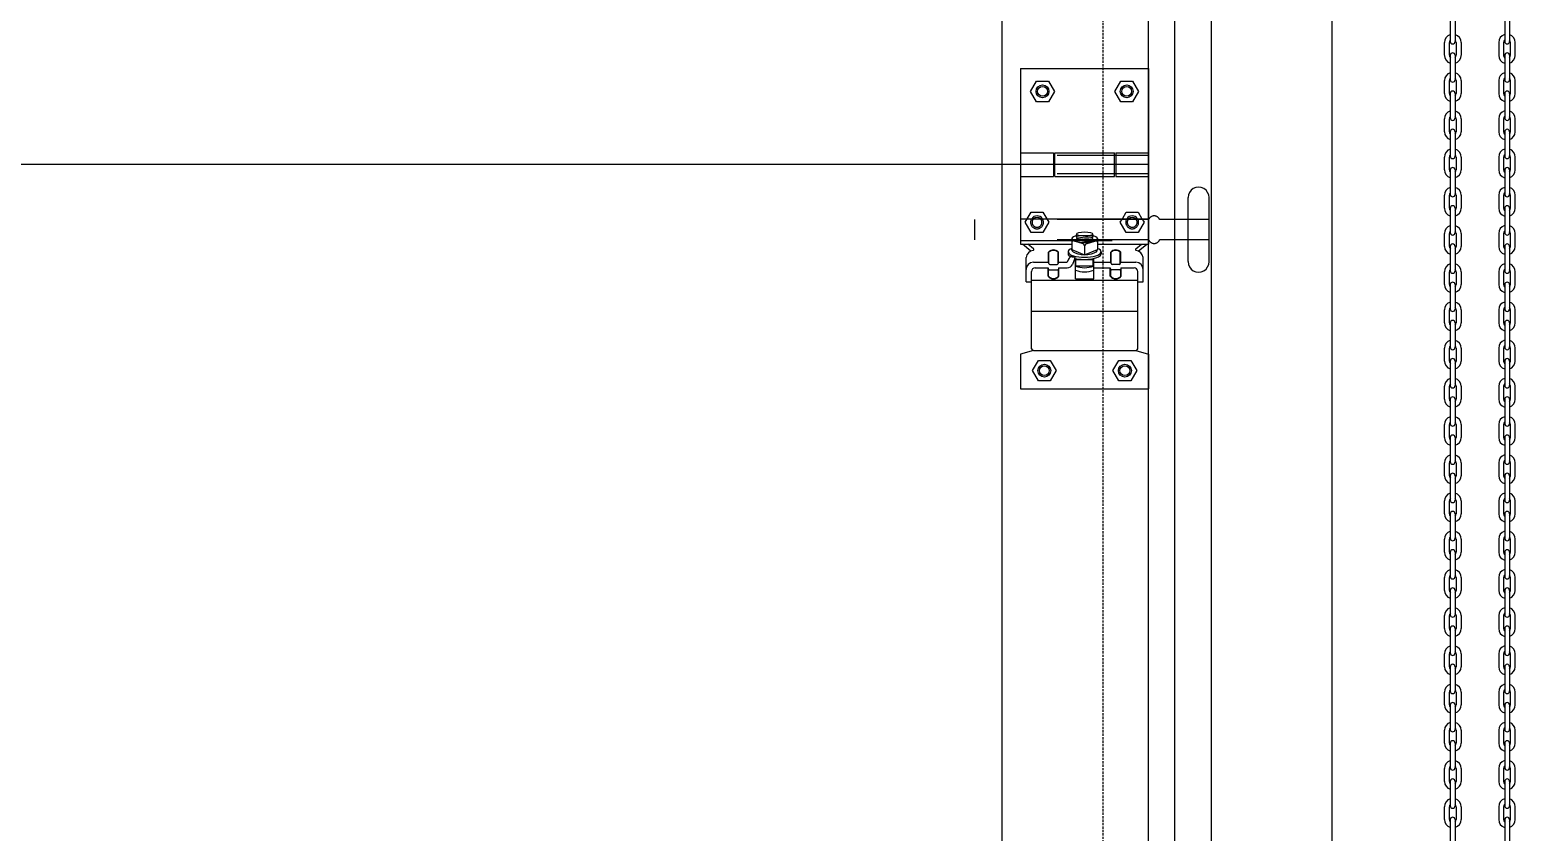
# Model space of a CAD drawing. Header units: millimetres. Extents: x 909 to 159266, y 137 to 21462.
# Drawn here: x 118598 to 119410, y 13481 to 13919 of the extents above; entities that cross this region are included whole.
import ezdxf

# ---------------------------------------------------------------- set-up
doc = ezdxf.new("R2010")
doc.units = ezdxf.units.MM
doc.header["$LTSCALE"] = 50
doc.header["$MEASUREMENT"] = 0
doc.linetypes.add('HIDDEN', pattern=[2, 1, -1])
doc.linetypes.add('HIDDEN2', pattern=[0.1875, 0.125, -0.0625])
for name, color, linetype in [('OHD Frame', 2, 'Continuous'), ('OHD Panel', 5, 'Continuous'), ('OHD Track', 4, 'Continuous')]:
    doc.layers.add(name, color=color, linetype=linetype)

# ---------------------------------------------------------------- blocks, each defined once
blk = doc.blocks.new('2인치 SIDE HINGE')
at = {"color": 8}
for p, q in [((63202.34, 107903.19, 0), (63272.34, 107903.19, 0)), ((63202.34, 107903.19, 0), (63202.34, 107807.17, 0)), ((63272.34, 107903.19, 0), (63272.34, 107807.17, 0)), ((63202.34, 107857.19, 0), (63220.34, 107857.19, 0)), ((63220.34, 107857.19, 0), (63220.34, 107844.19, 0)), ((63221.09, 107857.19, 0), (63253.59, 107857.19, 0)), ((63221.09, 107844.19, 0), (63221.09, 107857.19, 0)), ((63253.59, 107844.19, 0), (63253.59, 107857.19, 0)), ((63254.34, 107857.19, 0), (63272.34, 107857.19, 0)), ((63254.34, 107857.19, 0), (63254.34, 107844.19, 0)), ((63202.34, 107844.19, 0), (63220.34, 107844.19, 0)), ((63221.09, 107844.19, 0), (63253.59, 107844.19, 0)), ((63254.34, 107844.19, 0), (63272.34, 107844.19, 0)), ((63293.84, 107797.71, 0), (63293.84, 107832.71, 0)), ((63305.34, 107797.74, 0), (63305.34, 107832.67, 0)), ((63202.34, 107821.16, 0), (63272.34, 107821.16, 0)), ((63230.34, 107810.29, 0), (63230.34, 107804.37, 0)), ((63236.48, 107807.4, 0), (63231.24, 107809.01, 0)), ((63232.47, 107811.85, 0), (63233.17, 107811.85, 0)), ((63232.86, 107812.46, 0), (63232.98, 107812.57, 0)), ((63233.19, 107812, 0), (63232.86, 107812.33, 0)), ((63232.86, 107811.55, 0), (63233.19, 107811.87, 0)), ((63233.19, 107811.09, 0), (63232.86, 107811.42, 0)), ((63232.86, 107810.64, 0), (63233.19, 107810.97, 0)), ((63233.19, 107810.19, 0), (63232.86, 107810.51, 0)), ((63232.86, 107809.73, 0), (63233.19, 107810.06, 0)), ((63233.19, 107809.28, 0), (63232.86, 107809.6, 0)), ((63232.99, 107808.96, 0), (63233.19, 107809.15, 0)), ((63238.2, 107807.4, 0), (63243.43, 107809.01, 0)), ((63241.46, 107808.8, 0), (63241.81, 107809.15, 0)), ((63241.81, 107812, 0), (63241.48, 107812.33, 0)), ((63241.48, 107811.55, 0), (63241.81, 107811.87, 0)), ((63241.81, 107811.09, 0), (63241.48, 107811.42, 0)), ((63241.48, 107810.64, 0), (63241.81, 107810.97, 0)), ((63241.81, 107810.19, 0), (63241.48, 107810.51, 0)), ((63241.48, 107809.73, 0), (63241.81, 107810.06, 0)), ((63241.81, 107809.28, 0), (63241.48, 107809.6, 0)), ((63241.79, 107811.85, 0), (63242.21, 107811.85, 0)), ((63244.34, 107810.29, 0), (63244.34, 107804.37, 0)), ((63202.34, 107807.17, 0), (63230.34, 107807.17, 0)), ((63207.99, 107803.47, 0), (63203.34, 107807.17, 0)), ((63209.37, 107804.76, 0), (63206.34, 107807.17, 0)), ((63217.59, 107797.34, 0), (63217.59, 107802.92, 0)), ((63217.84, 107796.68, 0), (63217.84, 107802.82, 0)), ((63222.84, 107796.68, 0), (63222.84, 107802.82, 0)), ((63223.09, 107797.34, 0), (63223.09, 107802.92, 0)), ((63228.34, 107803.09, 0), (63228.34, 107801.91, 0)), ((63230.34, 107804.37, 0), (63237.34, 107801.39, 0)), ((63230.46, 107800.37, 0), (63231.6, 107800.37, 0)), ((63237.34, 107806.31, 0), (63237.34, 107801.39, 0)), ((63237.34, 107801.39, 0), (63244.34, 107804.37, 0)), ((63244.34, 107807.17, 0), (63272.34, 107807.17, 0)), ((63246.34, 107803.09, 0), (63246.34, 107801.91, 0)), ((63251.59, 107797.34, 0), (63251.59, 107802.92, 0)), ((63251.84, 107796.68, 0), (63251.84, 107802.82, 0)), ((63256.84, 107796.68, 0), (63256.84, 107802.82, 0)), ((63257.09, 107797.34, 0), (63257.09, 107802.92, 0)), ((63265.3, 107804.76, 0), (63268.34, 107807.17, 0)), ((63266.68, 107803.47, 0), (63271.34, 107807.17, 0)), ((63205.34, 107786.74, 0), (63205.34, 107799.98, 0)), ((63208.34, 107750.19, 0), (63208.34, 107792.34, 0)), ((63209.34, 107797.34, 0), (63217.59, 107797.34, 0)), ((63210.34, 107794.34, 0), (63217.34, 107794.34, 0)), ((63217.34, 107789.73, 0), (63217.34, 107794.34, 0)), ((63217.59, 107789.82, 0), (63217.59, 107793.68, 0)), ((63218.09, 107793.18, 0), (63222.59, 107793.18, 0)), ((63218.34, 107796.18, 0), (63222.34, 107796.18, 0)), ((63223.09, 107797.34, 0), (63227.89, 107797.34, 0)), ((63223.09, 107789.82, 0), (63223.09, 107793.68, 0)), ((63223.34, 107797.34, 0), (63227.89, 107797.34, 0)), ((63223.34, 107794.34, 0), (63227.89, 107794.34, 0)), ((63223.34, 107794.34, 0), (63227.89, 107794.34, 0)), ((63223.34, 107789.73, 0), (63223.34, 107794.34, 0)), ((63223.34, 107793.79, 0), (63223.34, 107793.84, 0)), ((63228.6, 107799.11, 0), (63227.89, 107797.34, 0)), ((63232.06, 107799.68, 0), (63230.67, 107796.22, 0)), ((63232.34, 107788.24, 0), (63232.34, 107799.43, 0)), ((63232.59, 107795.44, 0), (63232.59, 107798.9, 0)), ((63232.59, 107798.9, 0), (63242.09, 107798.9, 0)), ((63232.59, 107795.44, 0), (63242.09, 107795.44, 0)), ((63242.09, 107795.44, 0), (63242.09, 107798.9, 0)), ((63242.34, 107788.24, 0), (63242.34, 107799.43, 0)), ((63242.34, 107797.34, 0), (63251.59, 107797.34, 0)), ((63242.34, 107794.34, 0), (63251.34, 107794.34, 0)), ((63251.34, 107789.73, 0), (63251.34, 107794.34, 0)), ((63251.34, 107793.79, 0), (63251.34, 107793.84, 0)), ((63251.59, 107789.82, 0), (63251.59, 107793.68, 0)), ((63256.59, 107793.18, 0), (63252.09, 107793.18, 0)), ((63256.34, 107796.18, 0), (63252.34, 107796.18, 0)), ((63257.09, 107797.34, 0), (63265.34, 107797.34, 0)), ((63257.09, 107789.82, 0), (63257.09, 107793.68, 0)), ((63257.34, 107794.34, 0), (63264.34, 107794.34, 0)), ((63257.34, 107789.73, 0), (63257.34, 107794.34, 0)), ((63266.34, 107750.19, 0), (63266.34, 107792.34, 0)), ((63269.34, 107786.74, 0), (63269.34, 107799.98, 0)), ((63205.34, 107786.74, 0), (63208.34, 107786.74, 0)), ((63208.34, 107787.69, 0), (63266.34, 107787.69, 0)), ((63232.34, 107788.24, 0), (63242.34, 107788.24, 0)), ((63266.34, 107786.74, 0), (63269.34, 107786.74, 0)), ((63208.34, 107770.69, 0), (63266.34, 107770.69, 0)), ((63209.34, 107749.19, 0), (63202.34, 107747.19, 0)), ((63202.34, 107747.19, 0), (63202.34, 107728.19, 0)), ((63209.34, 107749.19, 0), (63265.34, 107749.19, 0)), ((63265.34, 107749.19, 0), (63272.34, 107747.19, 0)), ((63272.34, 107747.19, 0), (63272.34, 107728.19, 0)), ((63202.34, 107728.19, 0), (63272.34, 107728.19, 0))]:
    blk.add_line(p, q, dxfattribs=at)
at = {"color": 8, "linetype": 'HIDDEN'}
for p, q in [((63272.34, 107855.69, 0), (63202.34, 107855.69, 0)), ((63272.34, 107845.69, 0), (63202.34, 107845.69, 0)), ((63272.34, 107820.67, 0), (63177.34, 107820.67, 0)), ((63177.34, 107809.67, 0), (63177.34, 107820.67, 0)), ((63305.34, 107820.67, 0), (63278.34, 107820.67, 0)), ((63272.34, 107809.67, 0), (63177.34, 107809.67, 0)), ((63202.34, 107809.19, 0), (63272.34, 107809.19, 0)), ((63305.34, 107809.67, 0), (63278.34, 107809.67, 0))]:
    blk.add_line(p, q, dxfattribs=at)
at = {"color": 8, "elevation": 0}
for points in [[(63217.58, 107896.31), (63220.83, 107890.69), (63217.58, 107885.06), (63211.09, 107885.06), (63207.84, 107890.69), (63211.09, 107896.31)], [(63263.58, 107896.31), (63266.83, 107890.69), (63263.58, 107885.06), (63257.09, 107885.06), (63253.84, 107890.69), (63257.09, 107896.31)], [(63218.58, 107743.81), (63221.83, 107738.19), (63218.58, 107732.56), (63212.09, 107732.56), (63208.84, 107738.19), (63212.09, 107743.81)], [(63262.58, 107743.81), (63265.83, 107738.19), (63262.58, 107732.56), (63256.09, 107732.56), (63252.84, 107738.19), (63256.09, 107743.81)]]:
    blk.add_lwpolyline(points, close=True, dxfattribs=at)
for points in [[(63205.98, 107821.16), (63208.09, 107824.81), (63214.58, 107824.81), (63216.69, 107821.16)], [(63257.98, 107821.16), (63260.09, 107824.81), (63266.58, 107824.81), (63268.69, 107821.16)]]:
    blk.add_lwpolyline(points, dxfattribs=at)
at = {"color": 8, "linetype": 'HIDDEN', "elevation": 0}
for points in [[(63216.69, 107821.16), (63217.83, 107819.19), (63214.58, 107813.56), (63208.09, 107813.56), (63204.84, 107819.19), (63205.98, 107821.16)], [(63268.69, 107821.16), (63269.83, 107819.19), (63266.58, 107813.56), (63260.09, 107813.56), (63256.84, 107819.19), (63257.98, 107821.16)]]:
    blk.add_lwpolyline(points, dxfattribs=at)
at = {"color": 8}
for centre, radius in [((63214.34, 107890.69, 0), 3.53), ((63214.34, 107890.69, 0), 2.7), ((63260.34, 107890.69, 0), 3.53), ((63260.34, 107890.69, 0), 2.7), ((63215.34, 107738.19, 0), 3.53), ((63215.34, 107738.19, 0), 2.7), ((63259.34, 107738.19, 0), 3.53), ((63259.34, 107738.19, 0), 2.7)]:
    blk.add_circle(centre, radius, dxfattribs=at)
for centre, radius, start, end in [((63299.59, 107832.69, 0), 5.75, 359.8374, 180.1626), ((63211.34, 107819.19, 0), 3.53, 33.98062, 146.01938), ((63211.34, 107819.19, 0), 2.7, 47.05115, 132.94885), ((63263.34, 107819.19, 0), 3.53, 33.98062, 146.01938), ((63263.34, 107819.19, 0), 2.7, 47.05115, 132.94885), ((63231.14, 107808.2, 0), 0.811, 82.94915, 174.58609), ((63232.93, 107812.39, 0), 0.0908, 135, 225), ((63238.42, 107833.85, 0), 22.18, 255.41441, 258.0189), ((63232.93, 107811.48, 0), 0.0908, 135, 225), ((63238.42, 107832.94, 0), 22.18, 255.41441, 278.86078), ((63232.93, 107810.58, 0), 0.0908, 135, 225), ((63238.42, 107832.03, 0), 22.18, 255.41441, 278.86078), ((63232.93, 107809.67, 0), 0.0908, 135, 225), ((63238.42, 107831.13, 0), 22.18, 255.41441, 278.86078), ((63233.12, 107811.94, 0), 0.0908, 315, 45), ((63233.12, 107811.03, 0), 0.0908, 315, 45), ((63233.12, 107810.12, 0), 0.0908, 315, 45), ((63233.12, 107809.21, 0), 0.0908, 315, 45), ((63238.42, 107833.85, 0), 22.18, 265.00571, 278.86078), ((63241.55, 107812.39, 0), 0.0908, 171.36645, 225), ((63241.55, 107811.48, 0), 0.0908, 135, 225), ((63241.55, 107810.58, 0), 0.0908, 135, 225), ((63241.55, 107809.67, 0), 0.0908, 135, 225), ((63241.75, 107811.94, 0), 0.0908, 315, 45), ((63241.75, 107811.03, 0), 0.0908, 315, 45), ((63241.75, 107810.12, 0), 0.0908, 315, 45), ((63241.75, 107809.21, 0), 0.0908, 315, 45), ((63243.53, 107808.2, 0), 0.811, 5.41391, 97.05085), ((63210.2, 107799.03, 0), 4.96, 102.12174, 168.85878), ((63209.06, 107804.36, 0), 0.5, 282.12174, 51.46692), ((63220.34, 107800.35, 0), 3.76, 42.9905, 137.0095), ((63220.34, 107800.35, 0), 3.51, 44.57453, 135.42547), ((63230.46, 107798.37, 0), 2, 90, 158.12502), ((63231.6, 107799.87, 0), 0.5, 338.12502, 90), ((63236.01, 107806.14, 0), 1.34, 7.00558, 69.46818), ((63238.67, 107806.14, 0), 1.34, 110.53182, 172.99442), ((63254.34, 107800.35, 0), 3.76, 42.9905, 137.0095), ((63254.34, 107800.35, 0), 3.51, 44.57453, 135.42547), ((63265.62, 107804.36, 0), 0.5, 128.53308, 257.87826), ((63264.47, 107799.03, 0), 4.96, 11.14122, 77.87826), ((63209.34, 107793.34, 0), 4, 90, 180), ((63210.34, 107792.34, 0), 2, 90, 180), ((63216.5, 107793.65, 0), 1.09, 2.0148, 39.6589), ((63216.75, 107796.65, 0), 1.09, 2.0148, 39.6589), ((63218.09, 107793.68, 0), 0.5, 180, 270), ((63218.34, 107796.68, 0), 0.5, 180, 270), ((63222.34, 107796.68, 0), 0.5, 270, 0), ((63222.59, 107793.68, 0), 0.5, 270, 0), ((63223.93, 107796.65, 0), 1.09, 140.3411, 177.9852), ((63224.18, 107793.65, 0), 1.09, 140.3411, 177.9852), ((63227.89, 107797.34, 0), 3, 270, 338.12502), ((63237.34, 107808.47, 0), 14.09, 249.21994, 290.78006), ((63237.34, 107806.19, 0), 14.09, 249.21994, 290.78006), ((63250.5, 107793.65, 0), 1.09, 2.0148, 39.6589), ((63250.75, 107796.65, 0), 1.09, 2.0148, 39.6589), ((63252.09, 107793.68, 0), 0.5, 180, 270), ((63252.34, 107796.68, 0), 0.5, 180, 270), ((63256.34, 107796.68, 0), 0.5, 270, 360), ((63256.59, 107793.68, 0), 0.5, 270, 0), ((63257.93, 107796.65, 0), 1.09, 140.3411, 177.9852), ((63258.18, 107793.65, 0), 1.09, 140.3411, 177.9852), ((63264.34, 107792.34, 0), 2, 0, 90), ((63265.34, 107793.34, 0), 4, 0, 90), ((63299.59, 107797.69, 0), 5.75, 179.8374, 0.1626), ((63220.34, 107792, 0), 3.76, 217.06391, 322.93609), ((63220.34, 107792, 0), 3.51, 218.41121, 321.58879), ((63254.34, 107792, 0), 3.76, 217.06391, 322.93609), ((63254.34, 107792, 0), 3.51, 218.41121, 321.58879), ((63209.34, 107750.19, 0), 1, 180, 270), ((63265.34, 107750.19, 0), 1, 270, 0)]:
    blk.add_arc(centre, radius, start, end, dxfattribs=at)
at = {"color": 8, "linetype": 'HIDDEN'}
for centre, radius, start, end in [((63211.34, 107819.19, 0), 3.53, 146.01938, 33.98062), ((63211.34, 107819.19, 0), 2.7, 132.94885, 47.05115), ((63263.34, 107819.19, 0), 3.53, 146.01938, 33.98062), ((63263.34, 107819.19, 0), 2.7, 132.94885, 47.05115), ((63275.34, 107819.43, 0), 3.25, 22.49622, 157.50378), ((63275.34, 107810.92, 0), 3.25, 202.49622, 337.50378)]:
    blk.add_arc(centre, radius, start, end, dxfattribs=at)
at = {"color": 8}
for centre, major_axis, ratio, start_param, end_param in [((63237.34, 107810.29, 0), (-7, 0), 0.311178, 5.481577, 10.226387), ((63237.34, 107809.25, 0), (-4.5, 0), 0.246975, 0.264484, 3.078253), ((63237.34, 107803.09, 0), (-9, 0), 0.331338, 5.603511, 10.104452), ((63237.34, 107801.91, 0), (-9, 0), 0.331338, 0, 0.583751), ((63237.34, 107801.91, 0), (-9, 0), 0.331338, 0.935022, 3.141593)]:
    blk.add_ellipse(centre, major_axis=major_axis, ratio=ratio, start_param=start_param, end_param=end_param, dxfattribs=at)
blk.add_ellipse((63237.34, 107812.85, 0), major_axis=(-4.5, 0), ratio=0.246975, dxfattribs=at)
at = {"color": 8, "extrusion": (0, 0, -1)}
blk.add_ellipse((63237.34, 107804.37, 0), major_axis=(7, 0), ratio=0.426006, start_param=6.283185, end_param=9.424778, dxfattribs=at)

msp = doc.modelspace()

# ---------------------------------------------------------------- linework, layer by layer
at = {"linetype": 'Continuous'}
msp.add_line((119129.35, 10326.51), (119129.35, 14798.56), dxfattribs=at)
msp.add_line((119209.35, 10273.56), (119209.35, 14798.56))
at = {"color": 7, "linetype": 'Continuous'}
for p, q in [((119374.13, 13926.07), (119374.13, 13912.74)), ((119376.8, 13926.07), (119376.8, 13912.74)), ((119403.88, 13926.07), (119403.88, 13912.74)), ((119406.55, 13926.07), (119406.55, 13912.74)), ((119371, 13905.21), (119371, 13912.27)), ((119373.67, 13905.21), (119373.67, 13912.27)), ((119377.4, 13912.27), (119377.4, 13905.21)), ((119380.07, 13912.27), (119380.07, 13905.21)), ((119400.61, 13912.27), (119400.61, 13905.21)), ((119403.28, 13912.27), (119403.28, 13905.21)), ((119407.01, 13905.21), (119407.01, 13912.27)), ((119409.68, 13905.21), (119409.68, 13912.27)), ((119374.13, 13905.21), (119374.13, 13891.87)), ((119376.8, 13905.21), (119376.8, 13891.87)), ((119403.88, 13905.21), (119403.88, 13891.87)), ((119406.55, 13905.21), (119406.55, 13891.87)), ((119371, 13884.34), (119371, 13891.41)), ((119373.67, 13884.34), (119373.67, 13891.41)), ((119377.4, 13891.41), (119377.4, 13884.34)), ((119380.07, 13891.41), (119380.07, 13884.34)), ((119400.61, 13891.41), (119400.61, 13884.34)), ((119403.28, 13891.41), (119403.28, 13884.34)), ((119407.01, 13884.34), (119407.01, 13891.41)), ((119409.68, 13884.34), (119409.68, 13891.41)), ((119374.13, 13884.34), (119374.13, 13871.01)), ((119376.8, 13884.34), (119376.8, 13871.01)), ((119403.88, 13884.34), (119403.88, 13871.01)), ((119406.55, 13884.34), (119406.55, 13871.01)), ((119371, 13863.47), (119371, 13870.54)), ((119373.67, 13863.47), (119373.67, 13870.54)), ((119377.4, 13870.54), (119377.4, 13863.47)), ((119380.07, 13870.54), (119380.07, 13863.47)), ((119400.61, 13870.54), (119400.61, 13863.47)), ((119403.28, 13870.54), (119403.28, 13863.47)), ((119407.01, 13863.47), (119407.01, 13870.54)), ((119409.68, 13863.47), (119409.68, 13870.54)), ((119374.13, 13863.47), (119374.13, 13850.14)), ((119376.8, 13863.47), (119376.8, 13850.14)), ((119403.88, 13863.47), (119403.88, 13850.14)), ((119406.55, 13863.47), (119406.55, 13850.14)), ((119371, 13842.61), (119371, 13849.67)), ((119373.67, 13842.61), (119373.67, 13849.67)), ((119377.4, 13849.67), (119377.4, 13842.61)), ((119380.07, 13849.67), (119380.07, 13842.61)), ((119400.61, 13849.67), (119400.61, 13842.61)), ((119403.28, 13849.67), (119403.28, 13842.61)), ((119407.01, 13842.61), (119407.01, 13849.67)), ((119409.68, 13842.61), (119409.68, 13849.67)), ((119374.13, 13842.61), (119374.13, 13829.27)), ((119376.8, 13842.61), (119376.8, 13829.27)), ((119403.88, 13842.61), (119403.88, 13829.27)), ((119406.55, 13842.61), (119406.55, 13829.27)), ((119371, 13821.74), (119371, 13828.81)), ((119373.67, 13821.74), (119373.67, 13828.81)), ((119377.4, 13828.81), (119377.4, 13821.74)), ((119380.07, 13828.81), (119380.07, 13821.74)), ((119400.61, 13828.81), (119400.61, 13821.74)), ((119403.28, 13828.81), (119403.28, 13821.74)), ((119407.01, 13821.74), (119407.01, 13828.81)), ((119409.68, 13821.74), (119409.68, 13828.81)), ((119374.13, 13821.74), (119374.13, 13808.41)), ((119376.8, 13821.74), (119376.8, 13808.41)), ((119403.88, 13821.74), (119403.88, 13808.41)), ((119406.55, 13821.74), (119406.55, 13808.41)), ((119371, 13800.87), (119371, 13807.94)), ((119373.67, 13800.87), (119373.67, 13807.94)), ((119377.4, 13807.94), (119377.4, 13800.87)), ((119380.07, 13807.94), (119380.07, 13800.87)), ((119400.61, 13807.94), (119400.61, 13800.87)), ((119403.28, 13807.94), (119403.28, 13800.87)), ((119407.01, 13800.87), (119407.01, 13807.94)), ((119409.68, 13800.87), (119409.68, 13807.94)), ((119374.13, 13800.87), (119374.13, 13787.54)), ((119376.8, 13800.87), (119376.8, 13787.54)), ((119403.88, 13800.87), (119403.88, 13787.54)), ((119406.55, 13800.87), (119406.55, 13787.54)), ((119371, 13780.01), (119371, 13787.07)), ((119373.67, 13780.01), (119373.67, 13787.07)), ((119377.4, 13787.07), (119377.4, 13780.01)), ((119380.07, 13787.07), (119380.07, 13780.01)), ((119400.61, 13787.07), (119400.61, 13780.01)), ((119403.28, 13787.07), (119403.28, 13780.01)), ((119407.01, 13780.01), (119407.01, 13787.07)), ((119409.68, 13780.01), (119409.68, 13787.07)), ((119374.13, 13780.01), (119374.13, 13766.67)), ((119376.8, 13780.01), (119376.8, 13766.67)), ((119403.88, 13780.01), (119403.88, 13766.67)), ((119406.55, 13780.01), (119406.55, 13766.67)), ((119371, 13759.14), (119371, 13766.21)), ((119373.67, 13759.14), (119373.67, 13766.21)), ((119377.4, 13766.21), (119377.4, 13759.14)), ((119380.07, 13766.21), (119380.07, 13759.14)), ((119400.61, 13766.21), (119400.61, 13759.14)), ((119403.28, 13766.21), (119403.28, 13759.14)), ((119407.01, 13759.14), (119407.01, 13766.21)), ((119409.68, 13759.14), (119409.68, 13766.21)), ((119374.13, 13759.14), (119374.13, 13745.81)), ((119376.8, 13759.14), (119376.8, 13745.81)), ((119403.88, 13759.14), (119403.88, 13745.81)), ((119406.55, 13759.14), (119406.55, 13745.81)), ((119371, 13738.27), (119371, 13745.34)), ((119373.67, 13738.27), (119373.67, 13745.34)), ((119377.4, 13745.34), (119377.4, 13738.27)), ((119380.07, 13745.34), (119380.07, 13738.27)), ((119400.61, 13745.34), (119400.61, 13738.27)), ((119403.28, 13745.34), (119403.28, 13738.27)), ((119407.01, 13738.27), (119407.01, 13745.34)), ((119409.68, 13738.27), (119409.68, 13745.34)), ((119374.13, 13738.27), (119374.13, 13724.94)), ((119376.8, 13738.27), (119376.8, 13724.94)), ((119403.88, 13738.27), (119403.88, 13724.94)), ((119406.55, 13738.27), (119406.55, 13724.94)), ((119371, 13717.41), (119371, 13724.47)), ((119373.67, 13717.41), (119373.67, 13724.47)), ((119377.4, 13724.47), (119377.4, 13717.41)), ((119380.07, 13724.47), (119380.07, 13717.41)), ((119400.61, 13724.47), (119400.61, 13717.41)), ((119403.28, 13724.47), (119403.28, 13717.41)), ((119407.01, 13717.41), (119407.01, 13724.47)), ((119409.68, 13717.41), (119409.68, 13724.47)), ((119374.13, 13717.41), (119374.13, 13704.07)), ((119376.8, 13717.41), (119376.8, 13704.07)), ((119403.88, 13717.41), (119403.88, 13704.07)), ((119406.55, 13717.41), (119406.55, 13704.07)), ((119371, 13696.54), (119371, 13703.61)), ((119373.67, 13696.54), (119373.67, 13703.61)), ((119377.4, 13703.61), (119377.4, 13696.54)), ((119380.07, 13703.61), (119380.07, 13696.54)), ((119400.61, 13703.61), (119400.61, 13696.54)), ((119403.28, 13703.61), (119403.28, 13696.54)), ((119407.01, 13696.54), (119407.01, 13703.61)), ((119409.68, 13696.54), (119409.68, 13703.61)), ((119374.13, 13696.54), (119374.13, 13683.21)), ((119376.8, 13696.54), (119376.8, 13683.21)), ((119403.88, 13696.54), (119403.88, 13683.21)), ((119406.55, 13696.54), (119406.55, 13683.21)), ((119371, 13675.67), (119371, 13682.74)), ((119373.67, 13675.67), (119373.67, 13682.74)), ((119377.4, 13682.74), (119377.4, 13675.67)), ((119380.07, 13682.74), (119380.07, 13675.67)), ((119400.61, 13682.74), (119400.61, 13675.67)), ((119403.28, 13682.74), (119403.28, 13675.67)), ((119407.01, 13675.67), (119407.01, 13682.74)), ((119409.68, 13675.67), (119409.68, 13682.74)), ((119374.13, 13675.67), (119374.13, 13662.34)), ((119376.8, 13675.67), (119376.8, 13662.34)), ((119403.88, 13675.67), (119403.88, 13662.34)), ((119406.55, 13675.67), (119406.55, 13662.34)), ((119371, 13654.81), (119371, 13661.87)), ((119373.67, 13654.81), (119373.67, 13661.87)), ((119377.4, 13661.87), (119377.4, 13654.81)), ((119380.07, 13661.87), (119380.07, 13654.81)), ((119400.61, 13661.87), (119400.61, 13654.81)), ((119403.28, 13661.87), (119403.28, 13654.81)), ((119407.01, 13654.81), (119407.01, 13661.87)), ((119409.68, 13654.81), (119409.68, 13661.87)), ((119374.13, 13654.81), (119374.13, 13641.47)), ((119376.8, 13654.81), (119376.8, 13641.47)), ((119403.88, 13654.81), (119403.88, 13641.47)), ((119406.55, 13654.81), (119406.55, 13641.47)), ((119371, 13633.94), (119371, 13641.01)), ((119373.67, 13633.94), (119373.67, 13641.01)), ((119377.4, 13641.01), (119377.4, 13633.94)), ((119380.07, 13641.01), (119380.07, 13633.94)), ((119400.61, 13641.01), (119400.61, 13633.94)), ((119403.28, 13641.01), (119403.28, 13633.94)), ((119407.01, 13633.94), (119407.01, 13641.01)), ((119409.68, 13633.94), (119409.68, 13641.01)), ((119374.13, 13633.94), (119374.13, 13620.61)), ((119376.8, 13633.94), (119376.8, 13620.61)), ((119403.88, 13633.94), (119403.88, 13620.61)), ((119406.55, 13633.94), (119406.55, 13620.61)), ((119371, 13613.07), (119371, 13620.14)), ((119373.67, 13613.07), (119373.67, 13620.14)), ((119374.13, 13613.07), (119374.13, 13599.74)), ((119376.8, 13613.07), (119376.8, 13599.74)), ((119377.4, 13620.14), (119377.4, 13613.07)), ((119380.07, 13620.14), (119380.07, 13613.07)), ((119400.61, 13620.14), (119400.61, 13613.07)), ((119403.28, 13620.14), (119403.28, 13613.07)), ((119403.88, 13613.07), (119403.88, 13599.74)), ((119406.55, 13613.07), (119406.55, 13599.74)), ((119407.01, 13613.07), (119407.01, 13620.14)), ((119409.68, 13613.07), (119409.68, 13620.14)), ((119371, 13592.21), (119371, 13599.27)), ((119373.67, 13592.21), (119373.67, 13599.27)), ((119377.4, 13599.27), (119377.4, 13592.21)), ((119380.07, 13599.27), (119380.07, 13592.21)), ((119400.61, 13599.27), (119400.61, 13592.21)), ((119403.28, 13599.27), (119403.28, 13592.21)), ((119407.01, 13592.21), (119407.01, 13599.27)), ((119409.68, 13592.21), (119409.68, 13599.27)), ((119374.13, 13592.21), (119374.13, 13578.87)), ((119376.8, 13592.21), (119376.8, 13578.87)), ((119403.88, 13592.21), (119403.88, 13578.87)), ((119406.55, 13592.21), (119406.55, 13578.87)), ((119371, 13571.34), (119371, 13578.41)), ((119373.67, 13571.34), (119373.67, 13578.41)), ((119377.4, 13578.41), (119377.4, 13571.34)), ((119380.07, 13578.41), (119380.07, 13571.34)), ((119400.61, 13578.41), (119400.61, 13571.34)), ((119403.28, 13578.41), (119403.28, 13571.34)), ((119407.01, 13571.34), (119407.01, 13578.41)), ((119409.68, 13571.34), (119409.68, 13578.41)), ((119374.13, 13571.34), (119374.13, 13558.01)), ((119376.8, 13571.34), (119376.8, 13558.01)), ((119403.88, 13571.34), (119403.88, 13558.01)), ((119406.55, 13571.34), (119406.55, 13558.01)), ((119371, 13550.47), (119371, 13557.54)), ((119373.67, 13550.47), (119373.67, 13557.54)), ((119377.4, 13557.54), (119377.4, 13550.47)), ((119380.07, 13557.54), (119380.07, 13550.47)), ((119400.61, 13557.54), (119400.61, 13550.47)), ((119403.28, 13557.54), (119403.28, 13550.47)), ((119407.01, 13550.47), (119407.01, 13557.54)), ((119409.68, 13550.47), (119409.68, 13557.54)), ((119374.13, 13550.47), (119374.13, 13537.14)), ((119376.8, 13550.47), (119376.8, 13537.14)), ((119403.88, 13550.47), (119403.88, 13537.14)), ((119406.55, 13550.47), (119406.55, 13537.14)), ((119371, 13529.61), (119371, 13536.67)), ((119373.67, 13529.61), (119373.67, 13536.67)), ((119377.4, 13536.67), (119377.4, 13529.61)), ((119380.07, 13536.67), (119380.07, 13529.61)), ((119400.61, 13536.67), (119400.61, 13529.61)), ((119403.28, 13536.67), (119403.28, 13529.61)), ((119407.01, 13529.61), (119407.01, 13536.67)), ((119409.68, 13529.61), (119409.68, 13536.67)), ((119374.13, 13529.61), (119374.13, 13516.27)), ((119376.8, 13529.61), (119376.8, 13516.27)), ((119403.88, 13529.61), (119403.88, 13516.27)), ((119406.55, 13529.61), (119406.55, 13516.27)), ((119371, 13508.74), (119371, 13515.8)), ((119373.67, 13508.74), (119373.67, 13515.8)), ((119377.4, 13515.8), (119377.4, 13508.74)), ((119380.07, 13515.8), (119380.07, 13508.74)), ((119400.61, 13515.8), (119400.61, 13508.74)), ((119403.28, 13515.8), (119403.28, 13508.74)), ((119407.01, 13508.74), (119407.01, 13515.8)), ((119409.68, 13508.74), (119409.68, 13515.8)), ((119374.13, 13508.74), (119374.13, 13495.4)), ((119376.8, 13508.74), (119376.8, 13495.4)), ((119403.88, 13508.74), (119403.88, 13495.4)), ((119406.55, 13508.74), (119406.55, 13495.4)), ((119371, 13487.87), (119371, 13494.94)), ((119373.67, 13487.87), (119373.67, 13494.94)), ((119377.4, 13494.94), (119377.4, 13487.87)), ((119380.07, 13494.94), (119380.07, 13487.87)), ((119400.61, 13494.94), (119400.61, 13487.87)), ((119403.28, 13494.94), (119403.28, 13487.87)), ((119407.01, 13487.87), (119407.01, 13494.94)), ((119409.68, 13487.87), (119409.68, 13494.94)), ((119374.13, 13487.87), (119374.13, 13474.54)), ((119376.8, 13487.87), (119376.8, 13474.54)), ((119403.88, 13487.87), (119403.88, 13474.54)), ((119406.55, 13487.87), (119406.55, 13474.54))]:
    msp.add_line(p, q, dxfattribs=at)
for centre, radius, start, end in [((119375.47, 13912.27), 4.47, 106.47683, 180), ((119375.47, 13912.27), 1.8, 134.94221, 180), ((119375.6, 13912.27), 4.47, 0, 73.52317), ((119375.6, 13912.27), 1.8, 0, 45.05779), ((119405.08, 13912.27), 4.47, 106.47683, 180), ((119405.08, 13912.27), 1.8, 134.94221, 180), ((119405.21, 13912.27), 4.47, 0, 73.52317), ((119405.21, 13912.27), 1.8, 0, 45.05779), ((119375.47, 13912.74), 1.33, 180, 0), ((119375.47, 13905.21), 1.33, 0, 180), ((119405.21, 13912.74), 1.33, 180, 0), ((119405.21, 13905.21), 1.33, 0, 180), ((119375.47, 13905.19), 4.47, 180, 253.52317), ((119375.47, 13905.21), 1.8, 180, 225.05779), ((119375.47, 13905.19), 1.8, 180, 225.05779), ((119375.6, 13905.21), 1.8, 314.94221, 0), ((119375.6, 13905.19), 4.47, 286.47683, 0), ((119405.08, 13905.19), 4.47, 180, 253.52317), ((119405.08, 13905.21), 1.8, 180, 225.05779), ((119405.08, 13905.19), 1.8, 180, 225.05779), ((119405.21, 13905.19), 4.47, 286.47683, 0), ((119405.21, 13905.21), 1.8, 314.94221, 0), ((119375.47, 13891.41), 4.47, 106.47683, 180), ((119375.47, 13891.41), 1.8, 134.94221, 180), ((119375.47, 13891.87), 1.33, 180, 0), ((119375.6, 13891.41), 4.47, 0, 73.52317), ((119375.6, 13891.41), 1.8, 0, 45.05779), ((119405.08, 13891.41), 4.47, 106.47683, 180), ((119405.08, 13891.41), 1.8, 134.94221, 180), ((119405.21, 13891.87), 1.33, 180, 0), ((119405.21, 13891.41), 4.47, 0, 73.52317), ((119405.21, 13891.41), 1.8, 0, 45.05779), ((119375.47, 13884.34), 4.47, 180, 253.52317), ((119375.47, 13884.34), 1.8, 180, 225.05779), ((119375.47, 13884.34), 1.33, 0, 180), ((119375.6, 13884.34), 4.47, 286.47683, 0), ((119375.6, 13884.34), 1.8, 314.94221, 0), ((119405.08, 13884.34), 4.47, 180, 253.52317), ((119405.08, 13884.34), 1.8, 180, 225.05779), ((119405.21, 13884.34), 1.33, 0, 180), ((119405.21, 13884.34), 4.47, 286.47683, 0), ((119405.21, 13884.34), 1.8, 314.94221, 0), ((119375.47, 13870.54), 4.47, 106.47683, 180), ((119375.6, 13870.54), 4.47, 0, 73.52317), ((119405.08, 13870.54), 4.47, 106.47683, 180), ((119405.21, 13870.54), 4.47, 0, 73.52317), ((119375.47, 13870.54), 1.8, 134.94221, 180), ((119375.47, 13871.01), 1.33, 180, 0), ((119375.47, 13863.47), 1.33, 0, 180), ((119375.6, 13870.54), 1.8, 0, 45.05779), ((119405.08, 13870.54), 1.8, 134.94221, 180), ((119405.21, 13871.01), 1.33, 180, 0), ((119405.21, 13863.47), 1.33, 0, 180), ((119405.21, 13870.54), 1.8, 0, 45.05779), ((119375.47, 13863.47), 4.47, 180, 253.52317), ((119375.47, 13863.47), 1.8, 180, 225.05779), ((119375.6, 13863.47), 4.47, 286.47683, 0), ((119375.6, 13863.47), 1.8, 314.94221, 0), ((119405.08, 13863.47), 4.47, 180, 253.52317), ((119405.08, 13863.47), 1.8, 180, 225.05779), ((119405.21, 13863.47), 4.47, 286.47683, 0), ((119405.21, 13863.47), 1.8, 314.94221, 0), ((119375.47, 13849.67), 4.47, 106.47683, 180), ((119375.47, 13849.67), 1.8, 134.94221, 180), ((119375.47, 13850.14), 1.33, 180, 0), ((119375.6, 13849.67), 4.47, 0, 73.52317), ((119375.6, 13849.67), 1.8, 0, 45.05779), ((119405.08, 13849.67), 4.47, 106.47683, 180), ((119405.08, 13849.67), 1.8, 134.94221, 180), ((119405.21, 13850.14), 1.33, 180, 0), ((119405.21, 13849.67), 4.47, 0, 73.52317), ((119405.21, 13849.67), 1.8, 0, 45.05779), ((119375.47, 13842.61), 4.47, 180, 253.52317), ((119375.47, 13842.61), 1.8, 180, 225.05779), ((119375.47, 13842.61), 1.33, 0, 180), ((119375.6, 13842.61), 4.47, 286.47683, 0), ((119375.6, 13842.61), 1.8, 314.94221, 0), ((119405.08, 13842.61), 4.47, 180, 253.52317), ((119405.08, 13842.61), 1.8, 180, 225.05779), ((119405.21, 13842.61), 1.33, 0, 180), ((119405.21, 13842.61), 4.47, 286.47683, 0), ((119405.21, 13842.61), 1.8, 314.94221, 0), ((119375.47, 13828.81), 4.47, 106.47683, 180), ((119375.6, 13828.81), 4.47, 0, 73.52317), ((119405.08, 13828.81), 4.47, 106.47683, 180), ((119405.21, 13828.81), 4.47, 0, 73.52317), ((119375.47, 13828.81), 1.8, 134.94221, 180), ((119375.47, 13829.27), 1.33, 180, 0), ((119375.6, 13828.81), 1.8, 0, 45.05779), ((119405.08, 13828.81), 1.8, 134.94221, 180), ((119405.21, 13829.27), 1.33, 180, 0), ((119405.21, 13828.81), 1.8, 0, 45.05779), ((119375.47, 13821.74), 4.47, 180, 253.52317), ((119375.47, 13821.74), 1.8, 180, 225.05779), ((119375.47, 13821.74), 1.33, 0, 180), ((119375.6, 13821.74), 4.47, 286.47683, 0), ((119375.6, 13821.74), 1.8, 314.94221, 0), ((119405.08, 13821.74), 4.47, 180, 253.52317), ((119405.08, 13821.74), 1.8, 180, 225.05779), ((119405.21, 13821.74), 1.33, 0, 180), ((119405.21, 13821.74), 4.47, 286.47683, 0), ((119405.21, 13821.74), 1.8, 314.94221, 0), ((119375.47, 13807.94), 4.47, 106.47683, 180), ((119375.47, 13807.94), 1.8, 134.94221, 180), ((119375.47, 13808.41), 1.33, 180, 0), ((119375.6, 13807.94), 4.47, 0, 73.52317), ((119375.6, 13807.94), 1.8, 0, 45.05779), ((119405.08, 13807.94), 4.47, 106.47683, 180), ((119405.08, 13807.94), 1.8, 134.94221, 180), ((119405.21, 13808.41), 1.33, 180, 0), ((119405.21, 13807.94), 4.47, 0, 73.52317), ((119405.21, 13807.94), 1.8, 0, 45.05779), ((119375.47, 13800.87), 4.47, 180, 253.52317), ((119375.47, 13800.87), 1.8, 180, 225.05779), ((119375.47, 13800.87), 1.33, 0, 180), ((119375.6, 13800.87), 4.47, 286.47683, 0), ((119375.6, 13800.87), 1.8, 314.94221, 0), ((119405.08, 13800.87), 4.47, 180, 253.52317), ((119405.08, 13800.87), 1.8, 180, 225.05779), ((119405.21, 13800.87), 1.33, 0, 180), ((119405.21, 13800.87), 4.47, 286.47683, 0), ((119405.21, 13800.87), 1.8, 314.94221, 0), ((119375.47, 13787.07), 4.47, 106.47683, 180), ((119375.47, 13787.07), 1.8, 134.94221, 180), ((119375.47, 13787.54), 1.33, 180, 0), ((119375.6, 13787.07), 4.47, 0, 73.52317), ((119375.6, 13787.07), 1.8, 0, 45.05779), ((119405.08, 13787.07), 4.47, 106.47683, 180), ((119405.08, 13787.07), 1.8, 134.94221, 180), ((119405.21, 13787.54), 1.33, 180, 0), ((119405.21, 13787.07), 4.47, 0, 73.52317), ((119405.21, 13787.07), 1.8, 0, 45.05779), ((119375.47, 13780.01), 4.47, 180, 253.52317), ((119375.47, 13780.01), 1.8, 180, 225.05779), ((119375.47, 13780.01), 1.33, 0, 180), ((119375.6, 13780.01), 4.47, 286.47683, 0), ((119375.6, 13780.01), 1.8, 314.94221, 0), ((119405.08, 13780.01), 4.47, 180, 253.52317), ((119405.08, 13780.01), 1.8, 180, 225.05779), ((119405.21, 13780.01), 1.33, 0, 180), ((119405.21, 13780.01), 4.47, 286.47683, 0), ((119405.21, 13780.01), 1.8, 314.94221, 0), ((119375.47, 13766.21), 4.47, 106.47683, 180), ((119375.47, 13766.21), 1.8, 134.94221, 180), ((119375.6, 13766.21), 4.47, 0, 73.52317), ((119375.6, 13766.21), 1.8, 0, 45.05779), ((119405.08, 13766.21), 4.47, 106.47683, 180), ((119405.08, 13766.21), 1.8, 134.94221, 180), ((119405.21, 13766.21), 4.47, 0, 73.52317), ((119405.21, 13766.21), 1.8, 0, 45.05779), ((119375.47, 13766.67), 1.33, 180, 0), ((119375.47, 13759.14), 1.33, 0, 180), ((119405.21, 13766.67), 1.33, 180, 0), ((119405.21, 13759.14), 1.33, 0, 180), ((119375.47, 13759.14), 4.47, 180, 253.52317), ((119375.47, 13759.14), 1.8, 180, 225.05779), ((119375.6, 13759.14), 4.47, 286.47683, 0), ((119375.6, 13759.14), 1.8, 314.94221, 0), ((119405.08, 13759.14), 4.47, 180, 253.52317), ((119405.08, 13759.14), 1.8, 180, 225.05779), ((119405.21, 13759.14), 4.47, 286.47683, 0), ((119405.21, 13759.14), 1.8, 314.94221, 0), ((119375.47, 13745.34), 4.47, 106.47683, 180), ((119375.47, 13745.34), 1.8, 134.94221, 180), ((119375.47, 13745.81), 1.33, 180, 0), ((119375.6, 13745.34), 4.47, 0, 73.52317), ((119375.6, 13745.34), 1.8, 0, 45.05779), ((119405.08, 13745.34), 4.47, 106.47683, 180), ((119405.08, 13745.34), 1.8, 134.94221, 180), ((119405.21, 13745.81), 1.33, 180, 0), ((119405.21, 13745.34), 4.47, 0, 73.52317), ((119405.21, 13745.34), 1.8, 0, 45.05779), ((119375.47, 13738.27), 4.47, 180, 253.52317), ((119375.47, 13738.27), 1.8, 180, 225.05779), ((119375.47, 13738.27), 1.33, 0, 180), ((119375.6, 13738.27), 4.47, 286.47683, 0), ((119375.6, 13738.27), 1.8, 314.94221, 0), ((119405.08, 13738.27), 4.47, 180, 253.52317), ((119405.08, 13738.27), 1.8, 180, 225.05779), ((119405.21, 13738.27), 1.33, 0, 180), ((119405.21, 13738.27), 4.47, 286.47683, 0), ((119405.21, 13738.27), 1.8, 314.94221, 0), ((119375.47, 13724.47), 4.47, 106.47683, 180), ((119375.6, 13724.47), 4.47, 0, 73.52317), ((119405.08, 13724.47), 4.47, 106.47683, 180), ((119405.21, 13724.47), 4.47, 0, 73.52317), ((119375.47, 13724.47), 1.8, 134.94221, 180), ((119375.47, 13724.94), 1.33, 180, 0), ((119375.47, 13717.41), 1.33, 0, 180), ((119375.6, 13724.47), 1.8, 0, 45.05779), ((119405.08, 13724.47), 1.8, 134.94221, 180), ((119405.21, 13724.94), 1.33, 180, 0), ((119405.21, 13717.41), 1.33, 0, 180), ((119405.21, 13724.47), 1.8, 0, 45.05779), ((119375.47, 13717.41), 4.47, 180, 253.52317), ((119375.47, 13717.41), 1.8, 180, 225.05779), ((119375.6, 13717.41), 4.47, 286.47683, 0), ((119375.6, 13717.41), 1.8, 314.94221, 0), ((119405.08, 13717.41), 4.47, 180, 253.52317), ((119405.08, 13717.41), 1.8, 180, 225.05779), ((119405.21, 13717.41), 4.47, 286.47683, 0), ((119405.21, 13717.41), 1.8, 314.94221, 0), ((119375.47, 13703.61), 4.47, 106.47683, 180), ((119375.47, 13703.61), 1.8, 134.94221, 180), ((119375.47, 13704.07), 1.33, 180, 0), ((119375.6, 13703.61), 4.47, 0, 73.52317), ((119375.6, 13703.61), 1.8, 0, 45.05779), ((119405.08, 13703.61), 4.47, 106.47683, 180), ((119405.08, 13703.61), 1.8, 134.94221, 180), ((119405.21, 13704.07), 1.33, 180, 0), ((119405.21, 13703.61), 4.47, 0, 73.52317), ((119405.21, 13703.61), 1.8, 0, 45.05779), ((119375.47, 13696.54), 4.47, 180, 253.52317), ((119375.47, 13696.54), 1.8, 180, 225.05779), ((119375.47, 13696.54), 1.33, 0, 180), ((119375.6, 13696.54), 4.47, 286.47683, 0), ((119375.6, 13696.54), 1.8, 314.94221, 0), ((119405.08, 13696.54), 4.47, 180, 253.52317), ((119405.08, 13696.54), 1.8, 180, 225.05779), ((119405.21, 13696.54), 1.33, 0, 180), ((119405.21, 13696.54), 4.47, 286.47683, 0), ((119405.21, 13696.54), 1.8, 314.94221, 0), ((119375.47, 13682.74), 4.47, 106.47683, 180), ((119375.6, 13682.74), 4.47, 0, 73.52317), ((119405.08, 13682.74), 4.47, 106.47683, 180), ((119405.21, 13682.74), 4.47, 0, 73.52317), ((119375.47, 13682.74), 1.8, 134.94221, 180), ((119375.47, 13683.21), 1.33, 180, 0), ((119375.6, 13682.74), 1.8, 0, 45.05779), ((119405.08, 13682.74), 1.8, 134.94221, 180), ((119405.21, 13683.21), 1.33, 180, 0), ((119405.21, 13682.74), 1.8, 0, 45.05779), ((119375.47, 13675.67), 4.47, 180, 253.52317), ((119375.47, 13675.67), 1.8, 180, 225.05779), ((119375.47, 13675.67), 1.33, 0, 180), ((119375.6, 13675.67), 4.47, 286.47683, 0), ((119375.6, 13675.67), 1.8, 314.94221, 0), ((119405.08, 13675.67), 4.47, 180, 253.52317), ((119405.08, 13675.67), 1.8, 180, 225.05779), ((119405.21, 13675.67), 1.33, 0, 180), ((119405.21, 13675.67), 4.47, 286.47683, 0), ((119405.21, 13675.67), 1.8, 314.94221, 0), ((119375.47, 13661.87), 4.47, 106.47683, 180), ((119375.47, 13661.87), 1.8, 134.94221, 180), ((119375.47, 13662.34), 1.33, 180, 0), ((119375.6, 13661.87), 4.47, 0, 73.52317), ((119375.6, 13661.87), 1.8, 0, 45.05779), ((119405.08, 13661.87), 4.47, 106.47683, 180), ((119405.08, 13661.87), 1.8, 134.94221, 180), ((119405.21, 13662.34), 1.33, 180, 0), ((119405.21, 13661.87), 4.47, 0, 73.52317), ((119405.21, 13661.87), 1.8, 0, 45.05779), ((119375.47, 13654.81), 4.47, 180, 253.52317), ((119375.47, 13654.81), 1.8, 180, 225.05779), ((119375.47, 13654.81), 1.33, 0, 180), ((119375.6, 13654.81), 4.47, 286.47683, 0), ((119375.6, 13654.81), 1.8, 314.94221, 0), ((119405.08, 13654.81), 4.47, 180, 253.52317), ((119405.08, 13654.81), 1.8, 180, 225.05779), ((119405.21, 13654.81), 1.33, 0, 180), ((119405.21, 13654.81), 4.47, 286.47683, 0), ((119405.21, 13654.81), 1.8, 314.94221, 0), ((119375.47, 13641.01), 4.47, 106.47683, 180), ((119375.47, 13641.01), 1.8, 134.94221, 180), ((119375.47, 13641.47), 1.33, 180, 0), ((119375.6, 13641.01), 4.47, 0, 73.52317), ((119375.6, 13641.01), 1.8, 0, 45.05779), ((119405.08, 13641.01), 4.47, 106.47683, 180), ((119405.08, 13641.01), 1.8, 134.94221, 180), ((119405.21, 13641.47), 1.33, 180, 0), ((119405.21, 13641.01), 4.47, 0, 73.52317), ((119405.21, 13641.01), 1.8, 0, 45.05779), ((119375.47, 13633.92), 4.47, 180, 253.52317), ((119375.47, 13633.94), 1.8, 180, 225.05779), ((119375.47, 13633.92), 1.8, 180, 225.05779), ((119375.47, 13633.94), 1.33, 0, 180), ((119375.6, 13633.94), 1.8, 314.94221, 0), ((119375.6, 13633.92), 4.47, 286.47683, 0), ((119405.08, 13633.92), 4.47, 180, 253.52317), ((119405.08, 13633.94), 1.8, 180, 225.05779), ((119405.08, 13633.92), 1.8, 180, 225.05779), ((119405.21, 13633.94), 1.33, 0, 180), ((119405.21, 13633.92), 4.47, 286.47683, 0), ((119405.21, 13633.94), 1.8, 314.94221, 0), ((119375.47, 13620.14), 4.47, 106.47683, 180), ((119375.47, 13620.14), 1.8, 134.94221, 180), ((119375.6, 13620.14), 4.47, 0, 73.52317), ((119375.6, 13620.14), 1.8, 0, 45.05779), ((119405.08, 13620.14), 4.47, 106.47683, 180), ((119405.08, 13620.14), 1.8, 134.94221, 180), ((119405.21, 13620.14), 4.47, 0, 73.52317), ((119405.21, 13620.14), 1.8, 0, 45.05779), ((119375.47, 13613.07), 4.47, 180, 253.52317), ((119375.47, 13613.07), 1.8, 180, 225.05779), ((119375.47, 13620.61), 1.33, 180, 0), ((119375.47, 13613.07), 1.33, 0, 180), ((119375.6, 13613.07), 4.47, 286.47683, 0), ((119375.6, 13613.07), 1.8, 314.94221, 0), ((119405.08, 13613.07), 4.47, 180, 253.52317), ((119405.08, 13613.07), 1.8, 180, 225.05779), ((119405.21, 13620.61), 1.33, 180, 0), ((119405.21, 13613.07), 1.33, 0, 180), ((119405.21, 13613.07), 4.47, 286.47683, 0), ((119405.21, 13613.07), 1.8, 314.94221, 0), ((119375.47, 13599.27), 4.47, 106.47683, 180), ((119375.47, 13599.27), 1.8, 134.94221, 180), ((119375.47, 13599.74), 1.33, 180, 0), ((119375.6, 13599.27), 4.47, 0, 73.52317), ((119375.6, 13599.27), 1.8, 0, 45.05779), ((119405.08, 13599.27), 4.47, 106.47683, 180), ((119405.08, 13599.27), 1.8, 134.94221, 180), ((119405.21, 13599.74), 1.33, 180, 0), ((119405.21, 13599.27), 4.47, 0, 73.52317), ((119405.21, 13599.27), 1.8, 0, 45.05779), ((119375.47, 13592.21), 4.47, 180, 253.52317), ((119375.47, 13592.21), 1.8, 180, 225.05779), ((119375.47, 13592.21), 1.33, 0, 180), ((119375.6, 13592.21), 4.47, 286.47683, 0), ((119375.6, 13592.21), 1.8, 314.94221, 0), ((119405.08, 13592.21), 4.47, 180, 253.52317), ((119405.08, 13592.21), 1.8, 180, 225.05779), ((119405.21, 13592.21), 1.33, 0, 180), ((119405.21, 13592.21), 4.47, 286.47683, 0), ((119405.21, 13592.21), 1.8, 314.94221, 0), ((119375.47, 13578.41), 4.47, 106.47683, 180), ((119375.6, 13578.41), 4.47, 0, 73.52317), ((119405.08, 13578.41), 4.47, 106.47683, 180), ((119405.21, 13578.41), 4.47, 0, 73.52317), ((119375.47, 13578.41), 1.8, 134.94221, 180), ((119375.47, 13578.87), 1.33, 180, 0), ((119375.47, 13571.34), 1.33, 0, 180), ((119375.6, 13578.41), 1.8, 0, 45.05779), ((119405.08, 13578.41), 1.8, 134.94221, 180), ((119405.21, 13578.87), 1.33, 180, 0), ((119405.21, 13571.34), 1.33, 0, 180), ((119405.21, 13578.41), 1.8, 0, 45.05779), ((119375.47, 13571.34), 4.47, 180, 253.52317), ((119375.47, 13571.34), 1.8, 180, 225.05779), ((119375.6, 13571.34), 4.47, 286.47683, 0), ((119375.6, 13571.34), 1.8, 314.94221, 0), ((119405.08, 13571.34), 4.47, 180, 253.52317), ((119405.08, 13571.34), 1.8, 180, 225.05779), ((119405.21, 13571.34), 4.47, 286.47683, 0), ((119405.21, 13571.34), 1.8, 314.94221, 0), ((119375.47, 13557.54), 4.47, 106.47683, 180), ((119375.47, 13557.54), 1.8, 134.94221, 180), ((119375.47, 13558.01), 1.33, 180, 0), ((119375.6, 13557.54), 4.47, 0, 73.52317), ((119375.6, 13557.54), 1.8, 0, 45.05779), ((119405.08, 13557.54), 4.47, 106.47683, 180), ((119405.08, 13557.54), 1.8, 134.94221, 180), ((119405.21, 13558.01), 1.33, 180, 0), ((119405.21, 13557.54), 4.47, 0, 73.52317), ((119405.21, 13557.54), 1.8, 0, 45.05779), ((119375.47, 13550.47), 4.47, 180, 253.52317), ((119375.47, 13550.47), 1.8, 180, 225.05779), ((119375.47, 13550.47), 1.33, 0, 180), ((119375.6, 13550.47), 4.47, 286.47683, 0), ((119375.6, 13550.47), 1.8, 314.94221, 0), ((119405.08, 13550.47), 4.47, 180, 253.52317), ((119405.08, 13550.47), 1.8, 180, 225.05779), ((119405.21, 13550.47), 1.33, 0, 180), ((119405.21, 13550.47), 4.47, 286.47683, 0), ((119405.21, 13550.47), 1.8, 314.94221, 0), ((119375.47, 13536.67), 4.47, 106.47683, 180), ((119375.6, 13536.67), 4.47, 0, 73.52317), ((119405.08, 13536.67), 4.47, 106.47683, 180), ((119405.21, 13536.67), 4.47, 0, 73.52317), ((119375.47, 13536.67), 1.8, 134.94221, 180), ((119375.47, 13537.14), 1.33, 180, 0), ((119375.6, 13536.67), 1.8, 0, 45.05779), ((119405.08, 13536.67), 1.8, 134.94221, 180), ((119405.21, 13537.14), 1.33, 180, 0), ((119405.21, 13536.67), 1.8, 0, 45.05779), ((119375.47, 13529.59), 4.47, 180, 253.52317), ((119375.47, 13529.61), 1.8, 180, 225.05779), ((119375.47, 13529.59), 1.8, 180, 225.05779), ((119375.47, 13529.61), 1.33, 0, 180), ((119375.6, 13529.61), 1.8, 314.94221, 0), ((119375.6, 13529.59), 4.47, 286.47683, 0), ((119405.08, 13529.59), 4.47, 180, 253.52317), ((119405.08, 13529.61), 1.8, 180, 225.05779), ((119405.08, 13529.59), 1.8, 180, 225.05779), ((119405.21, 13529.61), 1.33, 0, 180), ((119405.21, 13529.59), 4.47, 286.47683, 0), ((119405.21, 13529.61), 1.8, 314.94221, 0), ((119375.47, 13515.8), 4.47, 106.47683, 180), ((119375.47, 13515.8), 1.8, 134.94221, 180), ((119375.47, 13516.27), 1.33, 180, 0), ((119375.6, 13515.8), 4.47, 0, 73.52317), ((119375.6, 13515.8), 1.8, 0, 45.05779), ((119405.08, 13515.8), 4.47, 106.47683, 180), ((119405.08, 13515.8), 1.8, 134.94221, 180), ((119405.21, 13516.27), 1.33, 180, 0), ((119405.21, 13515.8), 4.47, 0, 73.52317), ((119405.21, 13515.8), 1.8, 0, 45.05779), ((119375.47, 13508.74), 4.47, 180, 253.52317), ((119375.47, 13508.74), 1.8, 180, 225.05779), ((119375.47, 13508.74), 1.33, 0, 180), ((119375.6, 13508.74), 4.47, 286.47683, 0), ((119375.6, 13508.74), 1.8, 314.94221, 0), ((119405.08, 13508.74), 4.47, 180, 253.52317), ((119405.08, 13508.74), 1.8, 180, 225.05779), ((119405.21, 13508.74), 1.33, 0, 180), ((119405.21, 13508.74), 4.47, 286.47683, 0), ((119405.21, 13508.74), 1.8, 314.94221, 0), ((119375.47, 13494.94), 4.47, 106.47683, 180), ((119375.47, 13494.94), 1.8, 134.94221, 180), ((119375.47, 13495.4), 1.33, 180, 0), ((119375.6, 13494.94), 4.47, 0, 73.52317), ((119375.6, 13494.94), 1.8, 0, 45.05779), ((119405.08, 13494.94), 4.47, 106.47683, 180), ((119405.08, 13494.94), 1.8, 134.94221, 180), ((119405.21, 13495.4), 1.33, 180, 0), ((119405.21, 13494.94), 4.47, 0, 73.52317), ((119405.21, 13494.94), 1.8, 0, 45.05779), ((119375.47, 13487.87), 4.47, 180, 253.52317), ((119375.47, 13487.87), 1.8, 180, 225.05779), ((119375.47, 13487.87), 1.33, 0, 180), ((119375.6, 13487.87), 4.47, 286.47683, 0), ((119375.6, 13487.87), 1.8, 314.94221, 0), ((119405.08, 13487.87), 4.47, 180, 253.52317), ((119405.08, 13487.87), 1.8, 180, 225.05779), ((119405.21, 13487.87), 1.33, 0, 180), ((119405.21, 13487.87), 4.47, 286.47683, 0), ((119405.21, 13487.87), 1.8, 314.94221, 0)]:
    msp.add_arc(centre, radius, start, end, dxfattribs=at)
at = {"layer": 'OHD Frame'}
msp.add_line((119309.35, 18748.56), (119309.35, 10273.56), dxfattribs=at)
at = {"layer": 'OHD Frame', "color": 1, "linetype": 'HIDDEN2', "ltscale": 0.2}
msp.add_line((119184.35, 14798.56), (119184.35, 10273.56), dxfattribs=at)
at = {"layer": 'OHD Panel', "color": 0}
msp.add_line((119209.35, 13845.51), (114859.35, 13845.51), dxfattribs=at)
at = {"layer": 'OHD Track'}
for p, q in [((119223.65, 10273.56), (119223.65, 18479.9)), ((119243.65, 10273.56), (119243.65, 18479.9))]:
    msp.add_line(p, q, dxfattribs=at)

# ---------------------------------------------------------------- block references
at = {"color": 0}
msp.add_blockref('2인치 SIDE HINGE', (55937.01, -94005.17), dxfattribs=at)

doc.saveas('drawing.dxf')
